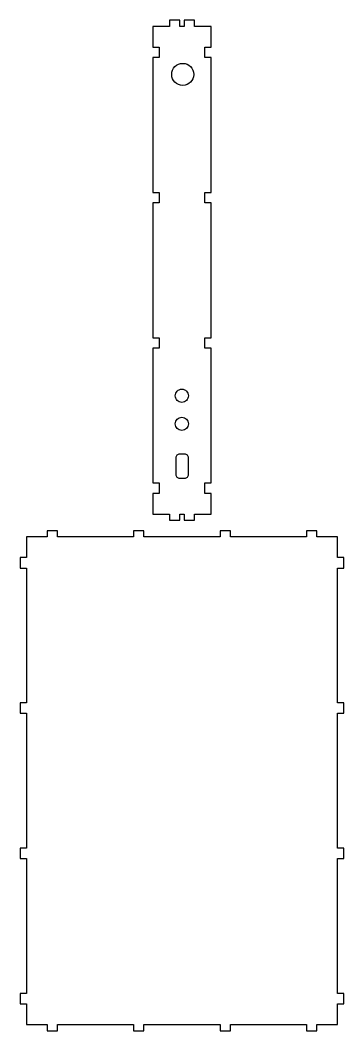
# Model space of a CAD drawing. Header units: metres. Extents: x -78 to 78, y -1223 to 78.
# Drawn here: x -78 to 78, y -977 to -490 of the extents above; entities that cross this region are included whole.
import ezdxf

# ---------------------------------------------------------------- set-up
doc = ezdxf.new("R2010")
doc.units = ezdxf.units.M

msp = doc.modelspace()

# ---------------------------------------------------------------- linework, layer by layer
for p, q in [((-1, -490), (-6, -490)), ((-6, -490), (-6, -493)), ((-1, -493), (-1, -490)), ((6, -490), (1, -490)), ((1, -490), (1, -493)), ((6, -493), (6, -490)), ((-6, -493), (-14, -493)), ((-14, -493), (-14, -503)), ((1, -493), (-1, -493)), ((14, -493), (6, -493)), ((14, -503), (14, -493)), ((-14, -503), (-11, -503)), ((-11, -503), (-11, -508)), ((11, -508), (11, -503)), ((11, -503), (14, -503)), ((-11, -508), (-14, -508)), ((-14, -508), (-14, -573)), ((-2.6006, -511.724), (-1.6963, -511.231)), ((-1.6963, -511.231), (-0.6973, -510.923)), ((-0.6973, -510.923), (0.374, -510.814)), ((0.374, -510.814), (1.4473, -510.923)), ((1.4473, -510.923), (2.4473, -511.231)), ((2.4473, -511.231), (3.3506, -511.724)), ((14, -508), (11, -508)), ((14, -573), (14, -508)), ((-4.9473, -516.138), (-4.8398, -515.064)), ((-4.8398, -517.209), (-4.9473, -516.138)), ((-4.8398, -515.064), (-4.5293, -514.064)), ((-4.5293, -514.064), (-4.0381, -513.161)), ((-4.0381, -513.161), (-3.3887, -512.373)), ((-3.3887, -512.373), (-2.6006, -511.724)), ((3.3506, -511.724), (4.1387, -512.373)), ((4.1387, -512.373), (4.7881, -513.161)), ((4.7881, -513.161), (5.2793, -514.064)), ((5.2793, -514.064), (5.5889, -515.064)), ((5.5889, -515.064), (5.6973, -516.138)), ((5.6973, -516.138), (5.5889, -517.209)), ((-4.5293, -518.208), (-4.8398, -517.209)), ((-4.0381, -519.112), (-4.5293, -518.208)), ((-3.3887, -519.899), (-4.0381, -519.112)), ((-2.6006, -520.55), (-3.3887, -519.899)), ((-1.6963, -521.04), (-2.6006, -520.55)), ((-0.6973, -521.352), (-1.6963, -521.04)), ((2.4473, -521.04), (1.4473, -521.352)), ((3.3506, -520.55), (2.4473, -521.04)), ((4.1387, -519.899), (3.3506, -520.55)), ((4.7881, -519.112), (4.1387, -519.899)), ((5.2793, -518.208), (4.7881, -519.112)), ((5.5889, -517.209), (5.2793, -518.208)), ((0.374, -521.459), (-0.6973, -521.352)), ((1.4473, -521.352), (0.374, -521.459)), ((-14, -573), (-11, -573)), ((-11, -573), (-11, -578)), ((11, -578), (11, -573)), ((11, -573), (14, -573)), ((-11, -578), (-14, -578)), ((-14, -578), (-14, -643)), ((14, -578), (11, -578)), ((14, -643), (14, -578)), ((-14, -643), (-11, -643)), ((-11, -643), (-11, -648)), ((11, -648), (11, -643)), ((11, -643), (14, -643)), ((-11, -648), (-14, -648)), ((-14, -648), (-14, -713)), ((14, -648), (11, -648)), ((14, -713), (14, -648)), ((-3.2705, -670.975), (-3.206, -670.335)), ((-3.206, -671.612), (-3.2705, -670.975)), ((-3.206, -670.335), (-3.0205, -669.739)), ((-3.0205, -672.208), (-3.206, -671.612)), ((-3.0205, -669.739), (-2.7285, -669.201)), ((-2.7285, -669.201), (-2.3418, -668.731)), ((-2.3418, -668.731), (-1.8721, -668.344)), ((-1.8721, -668.344), (-1.333, -668.051)), ((-1.333, -668.051), (-0.7373, -667.867)), ((-0.7373, -667.867), (-0.0986, -667.803)), ((-0.0986, -667.803), (0.54, -667.867)), ((0.54, -667.867), (1.1357, -668.051)), ((1.1357, -668.051), (1.6748, -668.344)), ((1.6748, -668.344), (2.1445, -668.731)), ((2.1445, -668.731), (2.5312, -669.201)), ((2.5312, -669.201), (2.8232, -669.739)), ((2.8232, -669.739), (3.0078, -670.335)), ((3.0078, -671.612), (2.8232, -672.208)), ((3.0078, -670.335), (3.0732, -670.975)), ((3.0732, -670.975), (3.0078, -671.612)), ((-2.7285, -672.747), (-3.0205, -672.208)), ((-2.3418, -673.216), (-2.7285, -672.747)), ((-1.8721, -673.604), (-2.3418, -673.216)), ((-1.333, -673.896), (-1.8721, -673.604)), ((-0.7373, -674.081), (-1.333, -673.896)), ((-0.0986, -674.146), (-0.7373, -674.081)), ((0.54, -674.081), (-0.0986, -674.146)), ((1.1357, -673.896), (0.54, -674.081)), ((1.6748, -673.604), (1.1357, -673.896)), ((2.1445, -673.216), (1.6748, -673.604)), ((2.5312, -672.747), (2.1445, -673.216)), ((2.8232, -672.208), (2.5312, -672.747)), ((-1.8721, -681.873), (-1.333, -681.58)), ((-1.333, -681.58), (-0.7373, -681.396)), ((-0.7373, -681.396), (-0.0986, -681.331)), ((-0.0986, -681.331), (0.54, -681.396)), ((0.54, -681.396), (1.1357, -681.58)), ((1.1357, -681.58), (1.6748, -681.873)), ((-3.2705, -684.503), (-3.206, -683.863)), ((-3.206, -685.142), (-3.2705, -684.503)), ((-3.206, -683.863), (-3.0205, -683.268)), ((-3.0205, -685.737), (-3.206, -685.142)), ((-3.0205, -683.268), (-2.7285, -682.729)), ((-2.7285, -686.275), (-3.0205, -685.737)), ((-2.7285, -682.729), (-2.3418, -682.26)), ((-2.3418, -686.745), (-2.7285, -686.275)), ((-2.3418, -682.26), (-1.8721, -681.873)), ((1.6748, -681.873), (2.1445, -682.26)), ((2.1445, -682.26), (2.5312, -682.729)), ((2.5312, -686.275), (2.1445, -686.745)), ((2.5312, -682.729), (2.8232, -683.268)), ((2.8232, -685.737), (2.5312, -686.275)), ((2.8232, -683.268), (3.0078, -683.863)), ((3.0078, -685.142), (2.8232, -685.737)), ((3.0078, -683.863), (3.0732, -684.503)), ((3.0732, -684.503), (3.0078, -685.142)), ((-1.8721, -687.132), (-2.3418, -686.745)), ((-1.333, -687.424), (-1.8721, -687.132)), ((-0.7373, -687.609), (-1.333, -687.424)), ((-0.0986, -687.674), (-0.7373, -687.609)), ((0.54, -687.609), (-0.0986, -687.674)), ((1.1357, -687.424), (0.54, -687.609)), ((1.6748, -687.132), (1.1357, -687.424)), ((2.1445, -686.745), (1.6748, -687.132)), ((-2.8545, -700.74), (-2.8174, -700.375)), ((-2.8545, -709.056), (-2.8545, -700.74)), ((-2.8174, -700.375), (-2.7119, -700.034)), ((-2.7119, -700.034), (-2.5459, -699.727)), ((-2.5459, -699.727), (-2.3252, -699.459)), ((-2.3252, -699.459), (-2.0576, -699.238)), ((-2.0576, -699.238), (-1.75, -699.071)), ((-1.75, -699.071), (-1.4092, -698.967)), ((-1.4092, -698.967), (-1.043, -698.93)), ((-1.043, -698.93), (1.1553, -698.93)), ((1.1553, -698.93), (1.5205, -698.967)), ((1.5205, -698.967), (1.8613, -699.071)), ((1.8613, -699.071), (2.169, -699.238)), ((2.169, -699.238), (2.4365, -699.459)), ((2.4365, -699.459), (2.6572, -699.727)), ((2.6572, -699.727), (2.8242, -700.034)), ((2.8242, -700.034), (2.9287, -700.375)), ((2.9287, -700.375), (2.9658, -700.74)), ((2.9658, -700.74), (2.9658, -709.056)), ((-2.8174, -709.422), (-2.8545, -709.056)), ((-2.7119, -709.763), (-2.8174, -709.422)), ((-2.5459, -710.07), (-2.7119, -709.763)), ((-2.3252, -710.338), (-2.5459, -710.07)), ((-2.0576, -710.559), (-2.3252, -710.338)), ((-1.75, -710.725), (-2.0576, -710.559)), ((-1.4092, -710.83), (-1.75, -710.725)), ((-1.043, -710.867), (-1.4092, -710.83)), ((1.1553, -710.867), (-1.043, -710.867)), ((1.5205, -710.83), (1.1553, -710.867)), ((1.8613, -710.725), (1.5205, -710.83)), ((2.169, -710.559), (1.8613, -710.725)), ((2.4365, -710.338), (2.169, -710.559)), ((2.6572, -710.07), (2.4365, -710.338)), ((2.8242, -709.763), (2.6572, -710.07)), ((2.9287, -709.422), (2.8242, -709.763)), ((2.9658, -709.056), (2.9287, -709.422)), ((-14, -713), (-11, -713)), ((-11, -713), (-11, -718)), ((11, -718), (11, -713)), ((11, -713), (14, -713)), ((-11, -718), (-14, -718)), ((-14, -718), (-14, -728)), ((14, -718), (11, -718)), ((14, -728), (14, -718)), ((-14, -728), (-6, -728)), ((-6, -728), (-6, -731)), ((-1, -728), (1, -728)), ((-1, -731), (-1, -728)), ((1, -728), (1, -731)), ((6, -731), (6, -728)), ((6, -728), (14, -728)), ((-6, -731), (-1, -731)), ((1, -731), (6, -731)), ((-65, -739), (-75, -739)), ((-75, -739), (-75, -749)), ((-60, -736), (-65, -736)), ((-65, -736), (-65, -739)), ((-60, -739), (-60, -736)), ((-23.3333, -739), (-60, -739)), ((-18.3333, -736), (-23.3333, -736)), ((-23.3333, -736), (-23.3333, -739)), ((-18.3333, -739), (-18.3333, -736)), ((18.3333, -739), (-18.3333, -739)), ((23.3333, -736), (18.3333, -736)), ((18.3333, -736), (18.3333, -739)), ((23.3333, -739), (23.3333, -736)), ((60, -739), (23.3333, -739)), ((65, -736), (60, -736)), ((60, -736), (60, -739)), ((65, -739), (65, -736)), ((75, -739), (65, -739)), ((75, -749), (75, -739)), ((-75, -749), (-78, -749)), ((-78, -749), (-78, -754)), ((78, -749), (75, -749)), ((78, -754), (78, -749)), ((-78, -754), (-75, -754)), ((-75, -754), (-75, -819)), ((75, -819), (75, -754)), ((75, -754), (78, -754)), ((-75, -819), (-78, -819)), ((-78, -819), (-78, -824)), ((78, -819), (75, -819)), ((78, -824), (78, -819)), ((-78, -824), (-75, -824)), ((-75, -824), (-75, -889)), ((75, -889), (75, -824)), ((75, -824), (78, -824)), ((-75, -889), (-78, -889)), ((-78, -889), (-78, -894)), ((78, -889), (75, -889)), ((78, -894), (78, -889)), ((-78, -894), (-75, -894)), ((-75, -894), (-75, -959)), ((75, -959), (75, -894)), ((75, -894), (78, -894)), ((-75, -959), (-78, -959)), ((-78, -959), (-78, -964)), ((78, -959), (75, -959)), ((78, -964), (78, -959)), ((-78, -964), (-75, -964)), ((-75, -964), (-75, -974)), ((75, -974), (75, -964)), ((75, -964), (78, -964)), ((-75, -974), (-65, -974)), ((-65, -974), (-65, -977)), ((-60, -974), (-23.3333, -974)), ((-60, -977), (-60, -974)), ((-23.3333, -974), (-23.3333, -977)), ((-18.3333, -977), (-18.3333, -974)), ((-18.3333, -974), (18.3333, -974)), ((18.3333, -974), (18.3333, -977)), ((23.3333, -977), (23.3333, -974)), ((23.3333, -974), (60, -974)), ((60, -974), (60, -977)), ((65, -977), (65, -974)), ((65, -974), (75, -974)), ((-65, -977), (-60, -977)), ((-23.3333, -977), (-18.3333, -977)), ((18.3333, -977), (23.3333, -977)), ((60, -977), (65, -977))]:
    msp.add_line(p, q)

doc.saveas('drawing.dxf')
